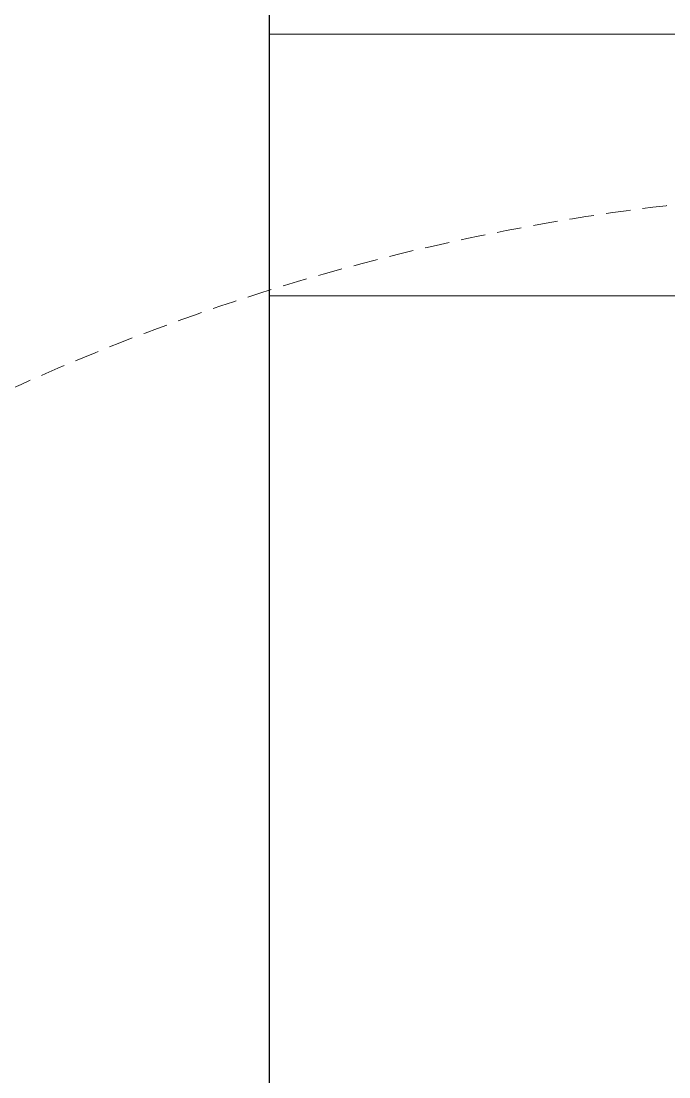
# Model space of a CAD drawing. Header units: millimetres. Extents: x 0 to 145404, y 0 to 194550.
# Drawn here: x 47530.6 to 47778, y 108687.7 to 109091.2 of the extents above; entities that cross this region are included whole.
import ezdxf

# ---------------------------------------------------------------- set-up
doc = ezdxf.new("R2010")
doc.units = ezdxf.units.MM
doc.linetypes.add('HIDDEN2', pattern=[0.1875, 0.125, -0.0625])
for name, color, linetype, lineweight in [('АР - детали окон', 152, 'Continuous', 0), ('АР - Наружная стена', 144, 'Continuous', 30), ('АР - Окна', 150, 'Continuous', 9), ('АР - окна - открывание', 251, 'Continuous', 5), ('АР - панель 400', 151, 'Continuous', 30)]:
    doc.layers.add(name, color=color, linetype=linetype, lineweight=lineweight)

# ---------------------------------------------------------------- blocks, each defined once
blk = doc.blocks.new('блок балконный дверной с проходом 750мм')
at = {"layer": 'АР - детали окон', "color": 251}
blk.add_lwpolyline([(-950.000098820652, 79.99791722252277), (-900.000098820652, 79.99791722252277), (-900.000098820652, 149.9979172225228), (-50.00009882065217, 149.9979172225228), (-50.00009882065217, 79.99791722252277), (-9.882065216970659e-05, 79.99791722252277), (-9.882065216970659e-05, -250.0020827774772), (-950.000098820652, -250.0020827774771)], close=True, dxfattribs=at)
at = {"layer": 'АР - окна - открывание', "color": 252, "linetype": 'HIDDEN2', "lineweight": 0, "ltscale": 75}
blk.add_arc((-50.5144568612377, -0.0003663423633781804), 839.7754183786165, 180, 270, dxfattribs=at)
blk = doc.blocks.new('*U87')
at = {"layer": 'АР - детали окон', "color": 251}
blk.add_lwpolyline([(600, 329.9999995769566), (0, 329.9999995769566), (0, -1.269226076657973e-17), (50, -1.269226076657973e-17), (50, -69.99999999999999), (550, -69.99999999999999), (550, -1.269226076657973e-17), (600, -1.269226076657973e-17), (600, 239.9999995769566)], close=True, dxfattribs=at)
blk = doc.blocks.new('Квартира 2К 9900 тип 9')
at = {"layer": 'АР - Наружная стена'}
blk.add_lwpolyline([(5899.999999145046, 6879.999999996275), (5899.999999145046, 3220.000000002561), (5499.999999145046, 3220.000000002561), (5499.999999145046, 6879.999999996275)], close=True, dxfattribs=at)
at = {"layer": 'АР - Окна', "rotation": 270}
blk.add_blockref('блок балконный дверной с проходом 750мм', (5750.002081922255, 4789.999901175033), dxfattribs=at)
at = {"layer": 'АР - панель 400', "rotation": 90}
blk.add_blockref('*U87', (5829.999998722225, 5639.999999995809), dxfattribs=at)
blk = doc.blocks.new('V_Section_2')
blk.add_blockref('Квартира 2К 9900 тип 9', (8950.000000013039, -35699.99999995925))

msp = doc.modelspace()

# ---------------------------------------------------------------- block references
msp.add_blockref('V_Section_2', (33175.46006017162, 139046.1139150584, 1.056413898744269e-07))

doc.saveas('drawing.dxf')
